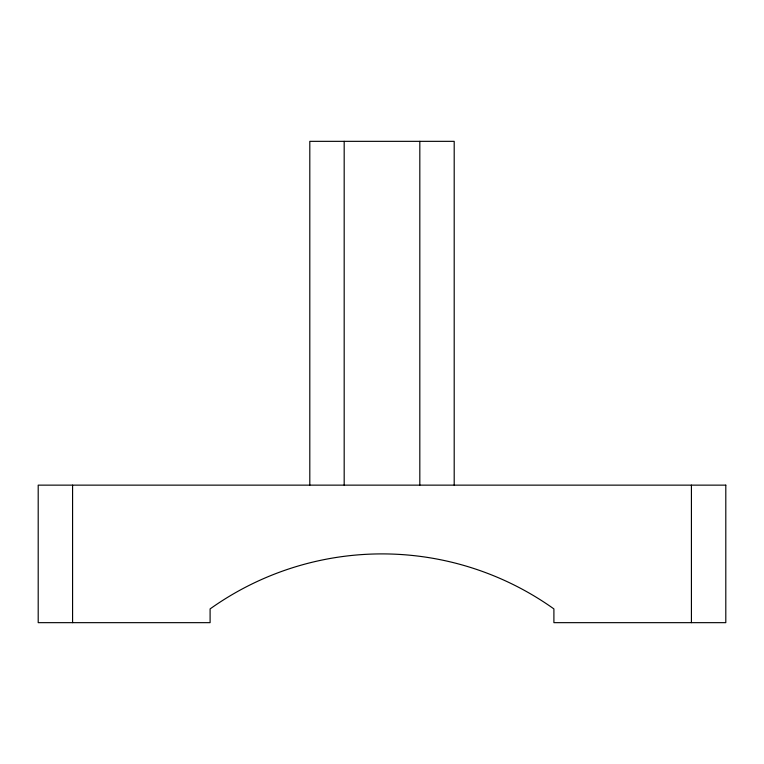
<?xml version="1.0" encoding="UTF-8"?>
<svg xmlns="http://www.w3.org/2000/svg" width="764" height="764" viewBox="0 0 764 764"><rect width="100%" height="100%" fill="white"/><g stroke="black" fill="none" stroke-linecap="round" stroke-linejoin="round"><path stroke-width="1.15" d="M691.42 485.14L691.42 622.66M454.198 485.14L454.198 141.34L309.802 141.34L309.802 485.14M419.818 141.34L419.818 485.14M344.182 141.34L344.182 485.14M72.58 485.14L72.58 622.66M725.8 485.14L38.2 485.14L38.2 622.66L210.1 622.66L210.1 608.908A296.098 296.098 0 0 1 553.9 608.908L553.9 622.66L725.8 622.66L725.8 485.14"/></g></svg>
